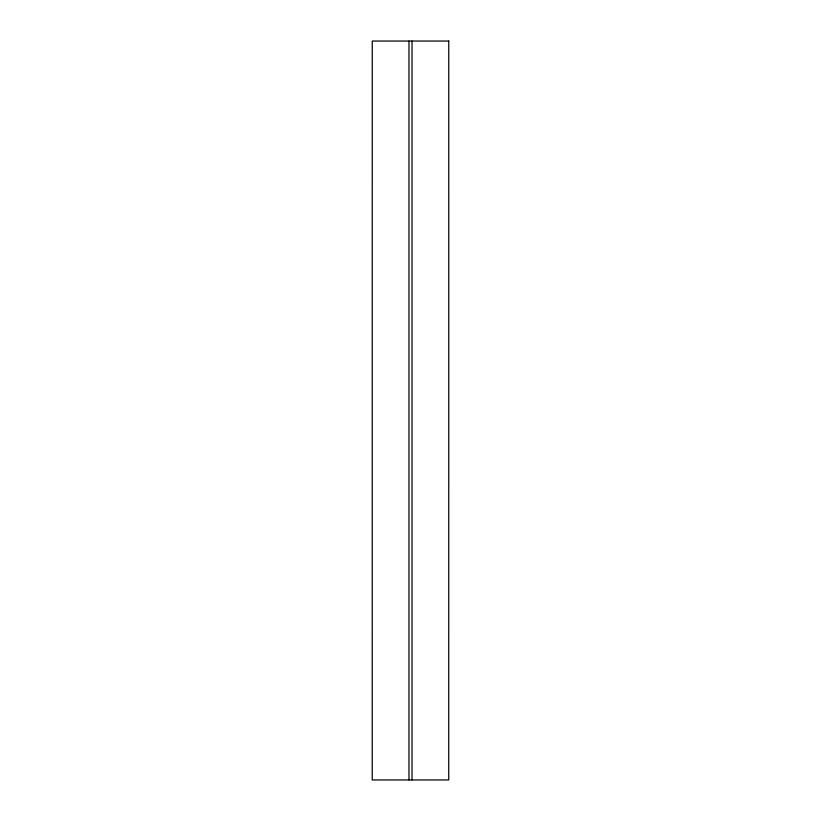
<?xml version="1.0" encoding="UTF-8"?>
<svg xmlns="http://www.w3.org/2000/svg" width="821" height="821" viewBox="0 0 821 821"><rect width="100%" height="100%" fill="white"/><g stroke="black" fill="none" stroke-linecap="round" stroke-linejoin="round"><path stroke-width="1.23" d="M412.029 41.05L412.029 779.95M408.971 41.05L408.971 779.95M448.748 41.05L372.252 41.05L372.231 779.95L448.748 779.95L448.769 41.05"/></g></svg>
